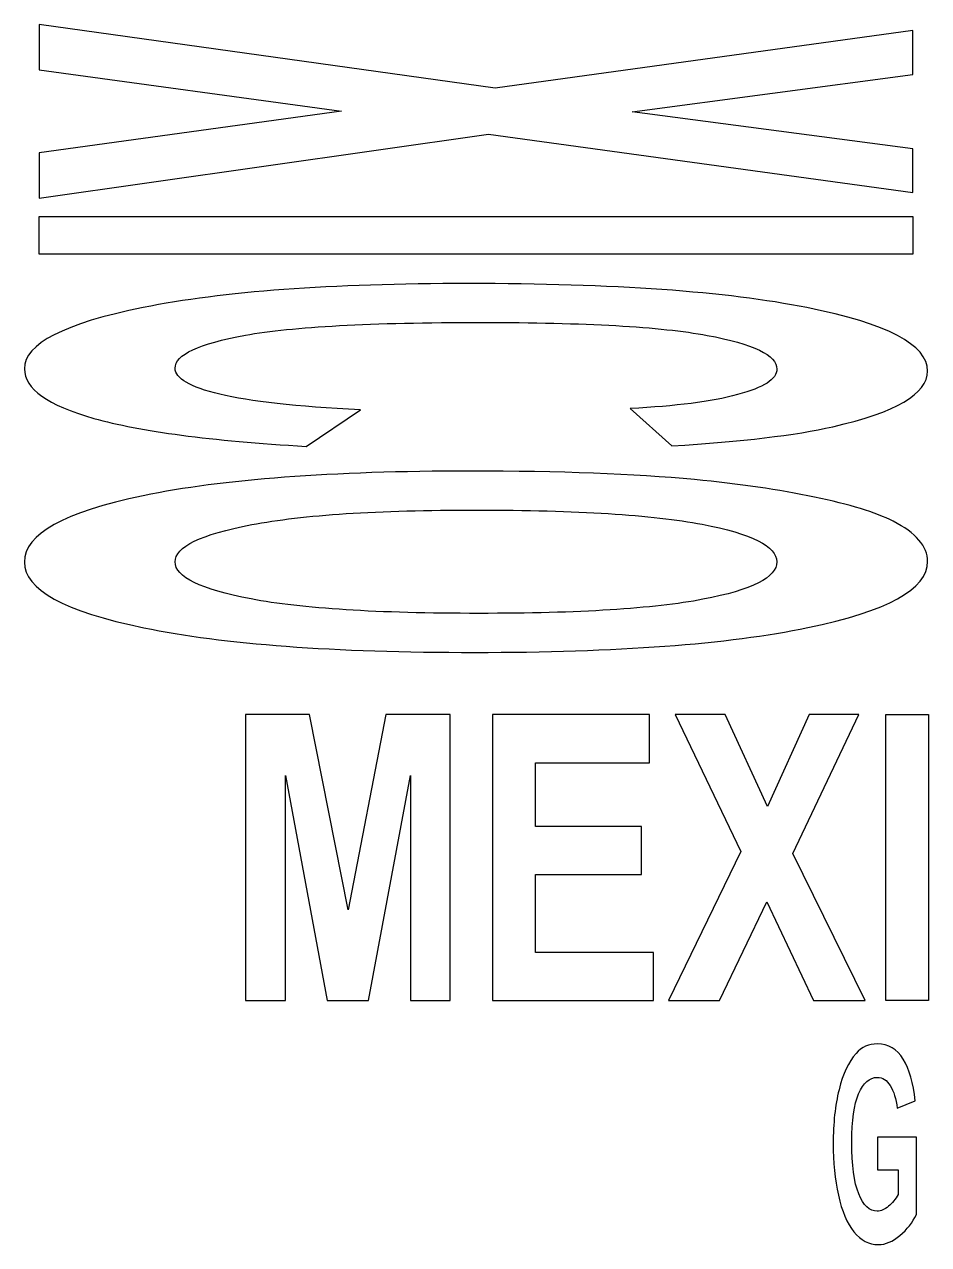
# Model space of a CAD drawing. Header units: centimetres. Extents: x -12.1 to 12.1, y -5 to 6.2.
# Drawn here: x -10.535 to -9.806, y 0.791 to 1.775 of the extents above; entities that cross this region are included whole.
import ezdxf

# ---------------------------------------------------------------- set-up
doc = ezdxf.new("R2010")
doc.units = ezdxf.units.CM
doc.header["$MEASUREMENT"] = 0
doc.layers.add('Layer 1', color=7, linetype='Continuous')

msp = doc.modelspace()

# ---------------------------------------------------------------- linework, layer by layer
at = {"layer": 'Layer 1', "color": 250}
for points, knots in [([(-10.52323, 1.7753), (-10.52323, 1.7753), (-10.1556, 1.72375), (-10.1556, 1.72375), (-10.1556, 1.72375), (-10.1556, 1.72375), (-9.81873, 1.77046), (-9.81873, 1.77046), (-9.81873, 1.77046), (-9.81873, 1.77046), (-9.81873, 1.73488), (-9.81873, 1.73488), (-9.81873, 1.73488), (-9.81873, 1.73488), (-10.04508, 1.70465), (-10.04508, 1.70465), (-10.04508, 1.70465), (-10.04508, 1.70465), (-9.81873, 1.67501), (-9.81873, 1.67501), (-9.81873, 1.67501), (-9.81873, 1.67501), (-9.81873, 1.63972), (-9.81873, 1.63972), (-9.81873, 1.63972), (-9.81873, 1.63972), (-10.1609, 1.68663), (-10.1609, 1.68663), (-10.1609, 1.68663), (-10.1609, 1.68663), (-10.52323, 1.63512), (-10.52323, 1.63512), (-10.52323, 1.63512), (-10.52323, 1.63512), (-10.52323, 1.67183), (-10.52323, 1.67183), (-10.52323, 1.67183), (-10.52323, 1.67183), (-10.27959, 1.70524), (-10.27959, 1.70524), (-10.27959, 1.70524), (-10.27959, 1.70524), (-10.52323, 1.73878), (-10.52323, 1.73878), (-10.52323, 1.73878), (-10.52323, 1.73878), (-10.52323, 1.7753), (-10.52323, 1.7753)], [0, 0, 0, 0, 0.076923, 0.076923, 0.076923, 0.076923, 0.153846, 0.153846, 0.153846, 0.153846, 0.230769, 0.230769, 0.230769, 0.230769, 0.307692, 0.307692, 0.307692, 0.307692, 0.384615, 0.384615, 0.384615, 0.384615, 0.461538, 0.461538, 0.461538, 0.461538, 0.538462, 0.538462, 0.538462, 0.538462, 0.615385, 0.615385, 0.615385, 0.615385, 0.692308, 0.692308, 0.692308, 0.692308, 0.769231, 0.769231, 0.769231, 0.769231, 0.846154, 0.846154, 0.846154, 0.846154, 1, 1, 1, 1]), ([(-10.52323, 1.58995), (-10.52323, 1.58995), (-9.81873, 1.58995), (-9.81873, 1.58995), (-9.81873, 1.58995), (-9.81873, 1.58995), (-9.81873, 1.62038), (-9.81873, 1.62038), (-9.81873, 1.62038), (-9.81873, 1.62038), (-10.52323, 1.62038), (-10.52323, 1.62038), (-10.52323, 1.62038), (-10.52323, 1.62038), (-10.52323, 1.58995), (-10.52323, 1.58995)], [0, 0, 0, 0, 0.2, 0.2, 0.2, 0.2, 0.4, 0.4, 0.4, 0.4, 0.6, 0.6, 0.6, 0.6, 1, 1, 1, 1]), ([(-10.26422, 1.46445), (-10.26422, 1.46445), (-10.30795, 1.43495), (-10.30795, 1.43495), (-10.30795, 1.43495), (-10.38485, 1.43947), (-10.44195, 1.44698), (-10.47927, 1.45752), (-10.47927, 1.45752), (-10.5166, 1.46806), (-10.53527, 1.4814), (-10.53527, 1.49759), (-10.53527, 1.49759), (-10.53527, 1.51762), (-10.50331, 1.53405), (-10.43938, 1.54695), (-10.43938, 1.54695), (-10.37546, 1.55985), (-10.28809, 1.56628), (-10.17724, 1.56628), (-10.17724, 1.56628), (-10.05996, 1.56628), (-9.96891, 1.55982), (-9.90404, 1.54683), (-9.90404, 1.54683), (-9.83916, 1.5339), (-9.80672, 1.51687), (-9.80672, 1.49572), (-9.80672, 1.49572), (-9.80672, 1.47727), (-9.83218, 1.4623), (-9.88312, 1.45079), (-9.88312, 1.45079), (-9.91325, 1.44392), (-9.95649, 1.4388), (-10.01289, 1.43536), (-10.01289, 1.43536), (-10.01289, 1.43536), (-10.04651, 1.4655), (-10.04651, 1.4655), (-10.04651, 1.4655), (-10.01, 1.46728), (-9.98115, 1.471), (-9.96001, 1.47665), (-9.96001, 1.47665), (-9.93888, 1.4823), (-9.92832, 1.48918), (-9.92832, 1.49727), (-9.92832, 1.49727), (-9.92832, 1.50845), (-9.94703, 1.5175), (-9.98453, 1.5245), (-9.98453, 1.5245), (-10.02201, 1.53145), (-10.08273, 1.53492), (-10.16668, 1.53492), (-10.16668, 1.53492), (-10.25574, 1.53492), (-10.31917, 1.53149), (-10.35697, 1.52464), (-10.35697, 1.52464), (-10.39478, 1.51777), (-10.41368, 1.50885), (-10.41368, 1.49791), (-10.41368, 1.49791), (-10.41368, 1.48981), (-10.40167, 1.48283), (-10.37764, 1.477), (-10.37764, 1.477), (-10.35359, 1.47117), (-10.3158, 1.46701), (-10.26422, 1.46445)], [0, 0, 0, 0, 0.052632, 0.052632, 0.052632, 0.052632, 0.105263, 0.105263, 0.105263, 0.105263, 0.157895, 0.157895, 0.157895, 0.157895, 0.210526, 0.210526, 0.210526, 0.210526, 0.263158, 0.263158, 0.263158, 0.263158, 0.315789, 0.315789, 0.315789, 0.315789, 0.368421, 0.368421, 0.368421, 0.368421, 0.421053, 0.421053, 0.421053, 0.421053, 0.473684, 0.473684, 0.473684, 0.473684, 0.526316, 0.526316, 0.526316, 0.526316, 0.578947, 0.578947, 0.578947, 0.578947, 0.631579, 0.631579, 0.631579, 0.631579, 0.684211, 0.684211, 0.684211, 0.684211, 0.736842, 0.736842, 0.736842, 0.736842, 0.789474, 0.789474, 0.789474, 0.789474, 0.842105, 0.842105, 0.842105, 0.842105, 0.894737, 0.894737, 0.894737, 0.894737, 1, 1, 1, 1]), ([(-10.17532, 1.41498), (-10.10356, 1.41498), (-10.04333, 1.41271), (-9.99463, 1.4081), (-9.99463, 1.4081), (-9.95874, 1.4047), (-9.92655, 1.39998), (-9.89802, 1.39407), (-9.89802, 1.39407), (-9.86949, 1.38813), (-9.84838, 1.38164), (-9.8346, 1.37456), (-9.8346, 1.37456), (-9.81601, 1.36518), (-9.80672, 1.35435), (-9.80672, 1.34206), (-9.80672, 1.34206), (-9.80672, 1.31985), (-9.83893, 1.30209), (-9.90331, 1.28875), (-9.90331, 1.28875), (-9.9677, 1.27541), (-10.05727, 1.26874), (-10.17197, 1.26874), (-10.17197, 1.26874), (-10.28568, 1.26874), (-10.37466, 1.27535), (-10.4389, 1.2886), (-10.4389, 1.2886), (-10.50316, 1.30182), (-10.53527, 1.3195), (-10.53527, 1.34166), (-10.53527, 1.34166), (-10.53527, 1.36408), (-10.50331, 1.3819), (-10.43938, 1.39514), (-10.43938, 1.39514), (-10.37546, 1.40837), (-10.28743, 1.41498), (-10.17532, 1.41498)], [0, 0, 0, 0, 0.090909, 0.090909, 0.090909, 0.090909, 0.181818, 0.181818, 0.181818, 0.181818, 0.272727, 0.272727, 0.272727, 0.272727, 0.363636, 0.363636, 0.363636, 0.363636, 0.454545, 0.454545, 0.454545, 0.454545, 0.545455, 0.545455, 0.545455, 0.545455, 0.636364, 0.636364, 0.636364, 0.636364, 0.727273, 0.727273, 0.727273, 0.727273, 0.818182, 0.818182, 0.818182, 0.818182, 1, 1, 1, 1]), ([(-10.1705, 1.38361), (-10.25028, 1.38361), (-10.31075, 1.37968), (-10.35192, 1.37179), (-10.35192, 1.37179), (-10.3931, 1.36394), (-10.41368, 1.35389), (-10.41368, 1.34177), (-10.41368, 1.34177), (-10.41368, 1.32963), (-10.39325, 1.31967), (-10.35239, 1.31187), (-10.35239, 1.31187), (-10.31155, 1.30409), (-10.25028, 1.30022), (-10.16857, 1.30022), (-10.16857, 1.30022), (-10.08786, 1.30022), (-10.02762, 1.30401), (-9.9879, 1.31158), (-9.9879, 1.31158), (-9.94818, 1.31917), (-9.92832, 1.32923), (-9.92832, 1.34177), (-9.92832, 1.34177), (-9.92832, 1.35433), (-9.94839, 1.36443), (-9.9886, 1.37212), (-9.9886, 1.37212), (-10.02882, 1.3798), (-10.08945, 1.38361), (-10.1705, 1.38361)], [0, 0, 0, 0, 0.111111, 0.111111, 0.111111, 0.111111, 0.222222, 0.222222, 0.222222, 0.222222, 0.333333, 0.333333, 0.333333, 0.333333, 0.444444, 0.444444, 0.444444, 0.444444, 0.555556, 0.555556, 0.555556, 0.555556, 0.666667, 0.666667, 0.666667, 0.666667, 0.777778, 0.777778, 0.777778, 0.777778, 1, 1, 1, 1]), ([(-10.35683, 0.98789), (-10.35683, 0.98789), (-10.35683, 1.21857), (-10.35683, 1.21857), (-10.35683, 1.21857), (-10.35683, 1.21857), (-10.30521, 1.21857), (-10.30521, 1.21857), (-10.30521, 1.21857), (-10.30521, 1.21857), (-10.27423, 1.06121), (-10.27423, 1.06121), (-10.27423, 1.06121), (-10.27423, 1.06121), (-10.24359, 1.21857), (-10.24359, 1.21857), (-10.24359, 1.21857), (-10.24359, 1.21857), (-10.19187, 1.21857), (-10.19187, 1.21857), (-10.19187, 1.21857), (-10.19187, 1.21857), (-10.19187, 0.98789), (-10.19187, 0.98789), (-10.19187, 0.98789), (-10.19187, 0.98789), (-10.22389, 0.98789), (-10.22389, 0.98789), (-10.22389, 0.98789), (-10.22389, 0.98789), (-10.22389, 1.16948), (-10.22389, 1.16948), (-10.22389, 1.16948), (-10.22389, 1.16948), (-10.25781, 0.98789), (-10.25781, 0.98789), (-10.25781, 0.98789), (-10.25781, 0.98789), (-10.291, 0.98789), (-10.291, 0.98789), (-10.291, 0.98789), (-10.291, 0.98789), (-10.32477, 1.16948), (-10.32477, 1.16948), (-10.32477, 1.16948), (-10.32477, 1.16948), (-10.32477, 0.98789), (-10.32477, 0.98789), (-10.32477, 0.98789), (-10.32477, 0.98789), (-10.35683, 0.98789), (-10.35683, 0.98789)], [0, 0, 0, 0, 0.071429, 0.071429, 0.071429, 0.071429, 0.142857, 0.142857, 0.142857, 0.142857, 0.214286, 0.214286, 0.214286, 0.214286, 0.285714, 0.285714, 0.285714, 0.285714, 0.357143, 0.357143, 0.357143, 0.357143, 0.428571, 0.428571, 0.428571, 0.428571, 0.5, 0.5, 0.5, 0.5, 0.571429, 0.571429, 0.571429, 0.571429, 0.642857, 0.642857, 0.642857, 0.642857, 0.714286, 0.714286, 0.714286, 0.714286, 0.785714, 0.785714, 0.785714, 0.785714, 0.857143, 0.857143, 0.857143, 0.857143, 1, 1, 1, 1]), ([(-10.1576, 0.98789), (-10.1576, 0.98789), (-10.1576, 1.21857), (-10.1576, 1.21857), (-10.1576, 1.21857), (-10.1576, 1.21857), (-10.03099, 1.21857), (-10.03099, 1.21857), (-10.03099, 1.21857), (-10.03099, 1.21857), (-10.03099, 1.17955), (-10.03099, 1.17955), (-10.03099, 1.17955), (-10.03099, 1.17955), (-10.12312, 1.17955), (-10.12312, 1.17955), (-10.12312, 1.17955), (-10.12312, 1.17955), (-10.12312, 1.12842), (-10.12312, 1.12842), (-10.12312, 1.12842), (-10.12312, 1.12842), (-10.03738, 1.12842), (-10.03738, 1.12842), (-10.03738, 1.12842), (-10.03738, 1.12842), (-10.03738, 1.08954), (-10.03738, 1.08954), (-10.03738, 1.08954), (-10.03738, 1.08954), (-10.12312, 1.08954), (-10.12312, 1.08954), (-10.12312, 1.08954), (-10.12312, 1.08954), (-10.12312, 1.02674), (-10.12312, 1.02674), (-10.12312, 1.02674), (-10.12312, 1.02674), (-10.02771, 1.02674), (-10.02771, 1.02674), (-10.02771, 1.02674), (-10.02771, 1.02674), (-10.02771, 0.98789), (-10.02771, 0.98789), (-10.02771, 0.98789), (-10.02771, 0.98789), (-10.1576, 0.98789), (-10.1576, 0.98789)], [0, 0, 0, 0, 0.076923, 0.076923, 0.076923, 0.076923, 0.153846, 0.153846, 0.153846, 0.153846, 0.230769, 0.230769, 0.230769, 0.230769, 0.307692, 0.307692, 0.307692, 0.307692, 0.384615, 0.384615, 0.384615, 0.384615, 0.461538, 0.461538, 0.461538, 0.461538, 0.538462, 0.538462, 0.538462, 0.538462, 0.615385, 0.615385, 0.615385, 0.615385, 0.692308, 0.692308, 0.692308, 0.692308, 0.769231, 0.769231, 0.769231, 0.769231, 0.846154, 0.846154, 0.846154, 0.846154, 1, 1, 1, 1]), ([(-10.01582, 0.98789), (-10.01582, 0.98789), (-9.95748, 1.10827), (-9.95748, 1.10827), (-9.95748, 1.10827), (-9.95748, 1.10827), (-10.01037, 1.21857), (-10.01037, 1.21857), (-10.01037, 1.21857), (-10.01037, 1.21857), (-9.97006, 1.21857), (-9.97006, 1.21857), (-9.97006, 1.21857), (-9.97006, 1.21857), (-9.93581, 1.14447), (-9.93581, 1.14447), (-9.93581, 1.14447), (-9.93581, 1.14447), (-9.90225, 1.21857), (-9.90225, 1.21857), (-9.90225, 1.21857), (-9.90225, 1.21857), (-9.8623, 1.21857), (-9.8623, 1.21857), (-9.8623, 1.21857), (-9.8623, 1.21857), (-9.91542, 1.10652), (-9.91542, 1.10652), (-9.91542, 1.10652), (-9.91542, 1.10652), (-9.85706, 0.98789), (-9.85706, 0.98789), (-9.85706, 0.98789), (-9.85706, 0.98789), (-9.89865, 0.98789), (-9.89865, 0.98789), (-9.89865, 0.98789), (-9.89865, 0.98789), (-9.9365, 1.06765), (-9.9365, 1.06765), (-9.9365, 1.06765), (-9.9365, 1.06765), (-9.97449, 0.98789), (-9.97449, 0.98789), (-9.97449, 0.98789), (-9.97449, 0.98789), (-10.01582, 0.98789), (-10.01582, 0.98789)], [0, 0, 0, 0, 0.076923, 0.076923, 0.076923, 0.076923, 0.153846, 0.153846, 0.153846, 0.153846, 0.230769, 0.230769, 0.230769, 0.230769, 0.307692, 0.307692, 0.307692, 0.307692, 0.384615, 0.384615, 0.384615, 0.384615, 0.461538, 0.461538, 0.461538, 0.461538, 0.538462, 0.538462, 0.538462, 0.538462, 0.615385, 0.615385, 0.615385, 0.615385, 0.692308, 0.692308, 0.692308, 0.692308, 0.769231, 0.769231, 0.769231, 0.769231, 0.846154, 0.846154, 0.846154, 0.846154, 1, 1, 1, 1]), ([(-9.8404, 0.98789), (-9.8404, 0.98789), (-9.80589, 0.98789), (-9.80589, 0.98789), (-9.80589, 0.98789), (-9.80589, 0.98789), (-9.80589, 1.21857), (-9.80589, 1.21857), (-9.80589, 1.21857), (-9.80589, 1.21857), (-9.8404, 1.21857), (-9.8404, 1.21857), (-9.8404, 1.21857), (-9.8404, 1.21857), (-9.8404, 0.98789), (-9.8404, 0.98789)], [0, 0, 0, 0, 0.2, 0.2, 0.2, 0.2, 0.4, 0.4, 0.4, 0.4, 0.6, 0.6, 0.6, 0.6, 1, 1, 1, 1]), ([(-9.847, 0.85133), (-9.847, 0.85133), (-9.847, 0.87767), (-9.847, 0.87767), (-9.847, 0.87767), (-9.847, 0.87767), (-9.81578, 0.87767), (-9.81578, 0.87767), (-9.81578, 0.87767), (-9.81578, 0.87767), (-9.81578, 0.81533), (-9.81578, 0.81533), (-9.81578, 0.81533), (-9.81883, 0.8089), (-9.82321, 0.80328), (-9.82896, 0.79838), (-9.82896, 0.79838), (-9.83472, 0.79352), (-9.84055, 0.79108), (-9.84647, 0.79108), (-9.84647, 0.79108), (-9.85395, 0.79108), (-9.8605, 0.79451), (-9.86607, 0.80139), (-9.86607, 0.80139), (-9.87164, 0.80826), (-9.87584, 0.8181), (-9.87866, 0.83086), (-9.87866, 0.83086), (-9.88146, 0.84363), (-9.88285, 0.85756), (-9.88285, 0.87255), (-9.88285, 0.87255), (-9.88285, 0.88889), (-9.88129, 0.90336), (-9.87816, 0.91602), (-9.87816, 0.91602), (-9.87502, 0.92869), (-9.87043, 0.93842), (-9.86442, 0.94518), (-9.86442, 0.94518), (-9.8598, 0.95039), (-9.85407, 0.95298), (-9.84722, 0.95298), (-9.84722, 0.95298), (-9.83832, 0.95298), (-9.83137, 0.9489), (-9.82636, 0.94074), (-9.82636, 0.94074), (-9.82135, 0.9326), (-9.81814, 0.92136), (-9.8167, 0.90697), (-9.8167, 0.90697), (-9.8167, 0.90697), (-9.83111, 0.90109), (-9.83111, 0.90109), (-9.83111, 0.90109), (-9.8321, 0.90878), (-9.83402, 0.91483), (-9.8368, 0.91929), (-9.8368, 0.91929), (-9.83959, 0.92374), (-9.84305, 0.92595), (-9.84722, 0.92595), (-9.84722, 0.92595), (-9.85355, 0.92595), (-9.85857, 0.92159), (-9.86231, 0.91282), (-9.86231, 0.91282), (-9.86604, 0.90409), (-9.86793, 0.89107), (-9.86793, 0.87384), (-9.86793, 0.87384), (-9.86793, 0.85526), (-9.86603, 0.84134), (-9.86225, 0.83205), (-9.86225, 0.83205), (-9.85848, 0.82273), (-9.85352, 0.8181), (-9.84736, 0.8181), (-9.84736, 0.8181), (-9.84434, 0.8181), (-9.8413, 0.81938), (-9.83824, 0.822), (-9.83824, 0.822), (-9.8352, 0.82459), (-9.83258, 0.82777), (-9.83041, 0.83143), (-9.83041, 0.83143), (-9.83041, 0.83143), (-9.83041, 0.85133), (-9.83041, 0.85133), (-9.83041, 0.85133), (-9.83041, 0.85133), (-9.847, 0.85133), (-9.847, 0.85133)], [0, 0, 0, 0, 0.04, 0.04, 0.04, 0.04, 0.08, 0.08, 0.08, 0.08, 0.12, 0.12, 0.12, 0.12, 0.16, 0.16, 0.16, 0.16, 0.2, 0.2, 0.2, 0.2, 0.24, 0.24, 0.24, 0.24, 0.28, 0.28, 0.28, 0.28, 0.32, 0.32, 0.32, 0.32, 0.36, 0.36, 0.36, 0.36, 0.4, 0.4, 0.4, 0.4, 0.44, 0.44, 0.44, 0.44, 0.48, 0.48, 0.48, 0.48, 0.52, 0.52, 0.52, 0.52, 0.56, 0.56, 0.56, 0.56, 0.6, 0.6, 0.6, 0.6, 0.64, 0.64, 0.64, 0.64, 0.68, 0.68, 0.68, 0.68, 0.72, 0.72, 0.72, 0.72, 0.76, 0.76, 0.76, 0.76, 0.8, 0.8, 0.8, 0.8, 0.84, 0.84, 0.84, 0.84, 0.88, 0.88, 0.88, 0.88, 0.92, 0.92, 0.92, 0.92, 1, 1, 1, 1])]:
    msp.add_open_spline(points, degree=3, knots=knots, dxfattribs=at)

doc.saveas('drawing.dxf')
